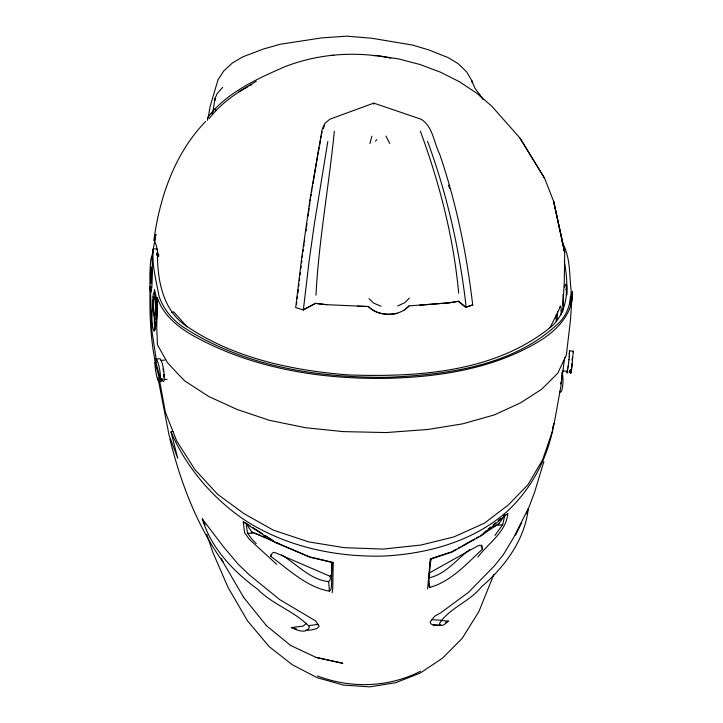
<?xml version="1.0" encoding="UTF-8"?>
<svg xmlns="http://www.w3.org/2000/svg" width="723" height="723" viewBox="0 0 723 723"><rect width="100%" height="100%" fill="white"/><g stroke="black" fill="none" stroke-linecap="round" stroke-linejoin="round"><path stroke-width="1.08" d="M150.429 272.119L150.773 283.479L151.514 270.23L150.999 266.895L150.429 272.119L152.535 272.173M157.515 249.119L153.303 248.739C151.658 264.898 156.24 280.804 159.123 296.566C163.805 309.914 173.168 320.768 185.052 328.269C244.844 366.398 317.867 378.012 387.754 377.289C447.799 374.776 514.93 365.784 559.81 321.997C567.835 313.511 570.953 302.169 571.134 290.718C569.308 275.58 570.483 259.232 563.66 245.196M151.731 257.804L155.888 234.369L154.559 241.636M556.123 314.948L557.044 319.439L557.632 311.848M332.092 592.661L332.752 588.893L333.231 562.72L331.893 562.142L331.541 585.991L330.935 589.426L329.417 591.197C306.904 587.23 288.857 569.715 270.971 556.511L270.881 554.451M154.37 313.303L154.342 323.425L155.21 329.507M330.33 575.689L330.167 579.864L328.658 581.635L329.417 591.197M569.408 354.523L569.408 352.67L569.209 353.402M567.076 370.809L567.058 373.122L568.133 366.263M151.767 273.131L151.938 270.601M331.893 562.142L331.423 576.864L276.249 553.05L273.574 552.327L272.029 553.402L270.971 556.511M562.648 312.182L564.247 282.097L564.753 252.146L553.628 201.319L544.627 178.373L519.936 138.039L491.893 106.299L476.782 93.231L459.521 81.798L440.479 72.192L420.081 64.537L398.725 58.961L376.81 55.526M158.726 254.424L158.599 256.629L156.222 245.07L154.523 241.464M561.184 314.812L561.003 306.814L560.262 305.874L558.96 309.751L550.058 327.673M334.351 131.197C328.965 185.928 318.798 240.172 315.969 295.183M570.781 371.206L570.935 369.308M150.113 287.13C149.48 312.49 150.276 338.111 155.535 363.036M569.209 356.9L569.616 350.836L573.339 351.233L571.396 370.619L569.552 370.42L569.191 372.499L571.025 372.697L571.324 369.444M157.524 249.932C156.9 278.671 162.187 311.857 189.028 327.835C236.06 358.798 293.222 370.574 348.658 374.948C418.59 377.279 496.52 372.372 552.589 325.567C568.911 309.589 568.287 285.63 564.889 264.681L564.229 261.491M571.522 367.266L571.83 364.003M572.227 359.656L572.426 357.487M571.396 370.619L571.992 364.085M572.291 360.822L572.589 357.56M153.493 298.463C152.643 309.164 150.248 320.705 153.836 331.044L154.46 331.143C157.741 317.704 158.409 303.036 154.46 289.706L154.017 292.951M373.71 104.202L373.818 103.118L421.138 119.232C432.96 126.67 433.737 142.295 439.53 153.755C456.294 202.684 466.66 253.565 472.697 304.88L465.585 307.392L458.156 301.247L448.838 302.829L419.448 305.242M568.902 359.9L569.381 355.897M207.402 120.361L207.7 117.433C226.805 92.472 256.656 79.042 284.763 66.769C318.247 53.665 355.535 50.999 390.709 58.12M152.155 256.891L153.303 248.739M427.618 589.019L430.275 559.259L430.971 558.608L428.513 582.34L428.658 585.729L429.805 587.383C450.935 581.626 466.886 563.588 482.485 549.1L481.753 545.052M156.52 255.174L156.746 253.131M568.567 363.389L569.01 359.485M321.355 135.843L320.958 137.976M326.66 304.663L315.562 303.371L303.353 309.887L295.698 307.582L301.807 256.954L310.402 197.099L322.06 129.688L324.609 123.705L329.724 119.241L373.818 103.118M296.511 304.211L296.782 301.97M297.198 298.608L297.469 296.367M297.885 293.005L298.301 289.643M298.707 286.281L298.988 284.04M299.394 280.678L299.674 278.436M300.081 275.074L300.361 272.833M300.913 268.35L301.184 266.109M301.59 262.774L301.871 260.551M303.353 309.887L309.236 260.072L314.469 223.19L327.817 141.5M568.088 367.121L568.531 363.154M564.69 357.487L560.876 386.353L553.899 424.997M553.14 425.838L552.417 431.26L542.63 459.828L527.835 484.889L508.115 505.16L484.419 523.19L453.728 536.981L421.057 545.025L383.235 549.091L344.32 547.682L308.793 541.907L273.312 530.149L243.759 513.502L217.496 494.189L194.894 469.543L176.674 440.903L165.332 412.164L159.675 381.111M156.855 362.051L155.002 362.331A11.631 2.079 80.9 0 0 156.936 376.909A11.631 2.079 80.9 0 0 160.172 381.265L162.042 381.003L162.332 378.852L160.47 379.141L155.273 360.153A11.631 2.079 80.9 0 1 158.527 364.374A11.631 2.079 80.9 0 1 160.461 379.087M302.277 257.207L302.576 255.047M303.036 251.812L303.335 249.652M303.796 246.407L304.094 244.247M304.401 242.088L304.708 239.928M305.919 231.297L306.218 229.146M306.525 226.986L306.977 223.75M308.034 216.186L308.341 214.008M308.649 211.839L309.101 208.586M309.408 206.417L309.86 203.163M310.167 200.994L310.474 198.825M561.455 379.503L562.566 371.758M561.437 378.391L561.771 376.177M562.105 373.963L562.44 371.749M212.788 112.327L215.02 98.346L217.216 93.475L222.63 87.393M208.251 117.587L210.095 106.543L217.966 79.882L223.75 70.962L232.49 62.901L242.883 56.81L263.434 49.01L280.253 44.257L321.509 37.921L346.679 36.15L371.749 38.238L412.372 45.034L428.739 49.905L448.558 57.795L458.463 63.877L466.642 71.857L471.785 80.633L474.83 87.989L483.217 99.684M310.809 196.638L311.17 194.451M311.541 192.255L311.902 190.068M312.273 187.872L312.634 185.675M313.005 183.488L317.768 154.984M567.763 368.847L567.275 371.279L562.431 370.98M153.845 240.614C159.593 197.307 174.767 153.204 205.721 121.374M321.744 133.746L322.124 131.694M317.966 153.918L319.159 147.537M319.557 145.413L320.56 140.099M553.935 423.398C548.441 456.466 532.508 487.383 508.152 510.51C473.999 541.247 427.998 553.899 382.955 556.095C333.999 557.162 284.256 546.217 243.055 518.997C211.712 497.108 186.127 467.058 170.989 431.866L172.951 431.378M560.705 383.922L561.138 381.726M429.86 564.094L430.971 558.608M494.884 535.472L502.729 524.627L504.916 514.857L503.217 516.294M564.835 287.212L565.576 284.067L566.705 285.395L566.986 294.487M569.381 351.721L569.616 350.836M369.887 143.597L371.929 136.141M573.095 352.119L573.339 351.233M526.452 513.773L534.478 492.643L543.859 461.554M493.881 574.342L478.906 611.55L462.142 638.427L442.53 658.129L420.171 673.095L395.698 682.693L369.833 686.85L343.425 685.079L317.252 677.713L292.237 664.708L269.128 646.579L247.501 620.831L228.043 587.41L212.716 552.074L206.796 534.378M570.79 373.529L571.025 372.697M323.172 128.676L324.464 125.685M515.571 535.183L521.798 522.503M480.334 535.734L498.978 523.814L504.916 514.857M441.021 625.522L433.176 624.961L430.854 623.904L430.113 621.934L434.713 616.177L440.75 612.815L468.441 592.372L494.396 565.874L503.253 554.803L513.646 537.541L528.314 508.531C524.744 540.045 504.835 566.733 481.428 586.886C469.95 601.527 449.263 608.016 439.494 623.542C440.858 628.377 446.624 622.765 448.377 621.138L440.994 620.506M208.965 118.807C219.322 105.441 233.068 94.713 247.926 86.76M375.463 141.247L376.8 139.656M477.876 557.081C488.341 543.154 506.145 532.173 507.853 513.348L482.105 535.237L452.002 552.101L430.275 559.259M409.317 298.057L404.961 302.621L397.668 305.965M404.509 309.941L409.101 305.874L449.462 302.829L458.725 301.274L466.199 307.402C459.783 250.791 447.311 194.776 427.537 141.301M306.507 623.226L303.154 626.118L291.315 627.546C296.096 629.977 307.185 634.667 309.444 626.787C294.921 611.287 272.607 604.645 257.578 589.155C233.357 571.495 211.197 548.124 202.286 518.933L224.04 547.447L238.183 564.238L249.227 574.812L279.774 599.647L315.752 620.985L319.15 626.461L316.773 628.576L311.206 630.04M469.796 549.489C456.665 559.367 445.422 574.722 428.45 577.921L429.805 587.383M483.723 532.851L486.272 530.691M487.962 529.254L490.51 527.094M493.05 524.934L495.589 522.774M498.138 520.614L500.678 518.454M238.906 91.568L256.331 81.22M451.649 551.803L456.43 549.119M458.346 548.052L460.253 546.977M462.169 545.91L474.595 538.942M476.511 537.876L478.427 536.8M428.811 573.276L477.487 546.046L479.855 545.16L481.319 546.109L482.485 549.1M249.896 85.694L251.875 84.627M303.064 309.914L315.345 303.416L326.398 304.681L368.504 306.534C375.861 314.406 387.483 315.336 397.505 313.33M493.981 526.371L498.978 523.814M445.485 622.367L448.377 621.138M420.524 671.278C388.594 687.573 350.709 688.73 317.397 675.897M465.567 307.383L472.697 304.88M171.631 312.517L173.647 311.839L187.067 326.787M432.002 558.264L450.619 552.137M155.843 359.232L159.62 358.671A11.613 2.106 80.9 0 1 163.552 369.507A11.613 2.106 80.9 0 1 163.38 381.572M498.219 525.296L502.729 524.627M308.82 625.63L318.346 624.338M164.067 379.575L167.067 379.268M160.931 360.461L164.925 360.054M310.402 630.085L305.693 630.167M373.14 55.635L376.403 55.572M357.542 306.181L368.504 306.534M330.565 55.346L333.827 55.436M328.658 581.635C310.131 579.756 296.755 563.985 281.509 554.948M433.176 624.961L440.461 625.259M431.993 619.719L441.274 620.235M249.914 525.657L246.136 523.226L247.438 533.095L252.291 533.457M315.915 657.379L342.865 663.307L316.014 657.379L290.375 645.35M310.465 557.062L330.818 561.888M333.231 562.72L309.598 557.117L274.93 542.268L243.217 521.879L244.6 532.706L249.299 539.286L276.638 564.265M291.315 627.546L296.439 628.838M279.512 543.768L276.367 542.666L309.39 556.809M246.136 523.226L251.658 531.992L260.099 535.165M262.214 535.96L265.377 537.144M381.039 306.218L373.565 303.091L368.956 298.644M251.658 531.992L275.336 542.223M409.101 305.874C399.25 316.999 378.906 317.036 368.224 306.489M243.217 521.879L245.16 522.774M252.752 527.483L262.196 533.556M265.034 535.372L273.538 540.84M266.227 625.522L290.483 645.341M211.333 113.113L212.67 114.451M256.24 543.588L251.92 539.195L247.438 533.095M565.567 289.064L566.371 289.887L566.407 295.101M214.632 108.884L215.933 110.276M243.434 597.18L266.326 625.522M544.627 178.373L519.936 138.039M223.226 562.44L243.543 597.18M385.928 136.114L389.787 143.552M202.286 518.933L203.461 521.202M221.292 558.472L223.326 562.44C196.954 525.802 180.669 482.738 169.905 439.15M563.47 249.489L564.753 252.146L563.678 247.89M155.608 326.118L154.605 317.975M203.868 522.196L205.097 525.16M420.325 131.098C439.593 183.299 453.574 237.641 458.662 293.149M562.006 240.967L563.416 246.823L553.628 201.319L562.837 243.606M448.549 185.215L449.525 188.387M479.584 93.972L480.135 95.879M161.464 378.897L162.042 381.003M170.989 431.866L177.75 458.301L169.101 435.363L157.849 377.406M155.002 362.331L160.181 381.292M471.785 80.633L472.273 82.811M156.331 360.153L151.83 330.312L150.33 286.154M555.897 316.493L556.339 321.563M331.251 574.749L331.423 576.864M215.02 98.346L215.093 100.389M563.072 294.442A12.662 1.265 -88.7 0 1 562.837 305.223M562.503 308.848A12.662 1.265 -88.7 0 1 562.087 311.36M570.311 296.638A12.662 1.338 -88.7 0 1 570.104 304.32M562.187 372.607A10.89 2.431 -89.1 0 1 562.63 386.362A10.89 2.431 -89.1 0 1 559.638 391.541M163.064 368.784A9.697 1.753 80.9 0 1 163.461 371.306M163.769 374.496A9.697 1.753 80.9 0 1 163.805 377.153M157.307 297.469L156.737 327.203L157.451 344.826L167.528 362.738L180.732 376.864L184.898 381.048L208.947 396.593L237.189 409.498L269.39 420.316L305.63 427.727L343.208 431.604L386.172 432.562L427.971 429.462L462.765 423.823L494.405 414.875L520.461 402.901L541.69 389.209L557.758 373.249L566.371 354.984L570.447 320.325L572.372 291.55C573.61 313.249 557.252 329.923 540.208 340.641C494.568 368.567 440.171 376.999 387.501 378.328C318.988 379.521 248.314 367.926 188.486 332.996C174.93 324.329 162.359 313.294 157.307 297.469M153.014 296.864A13.095 1.437 87 0 0 154.776 318.771A13.095 1.437 87 0 0 155.725 302.874A13.095 1.437 87 0 0 153.014 296.864M151.767 287.049A17.804 1.202 -88.8 0 0 151.776 257.641A17.804 1.202 -88.8 0 0 149.887 280.352A17.804 1.202 -88.8 0 0 151.767 287.049M153.439 299.593A9.272 1.021 87 0 0 154.695 315.101A9.272 1.021 87 0 0 155.364 303.814A9.272 1.021 87 0 0 153.439 299.593"/></g></svg>
